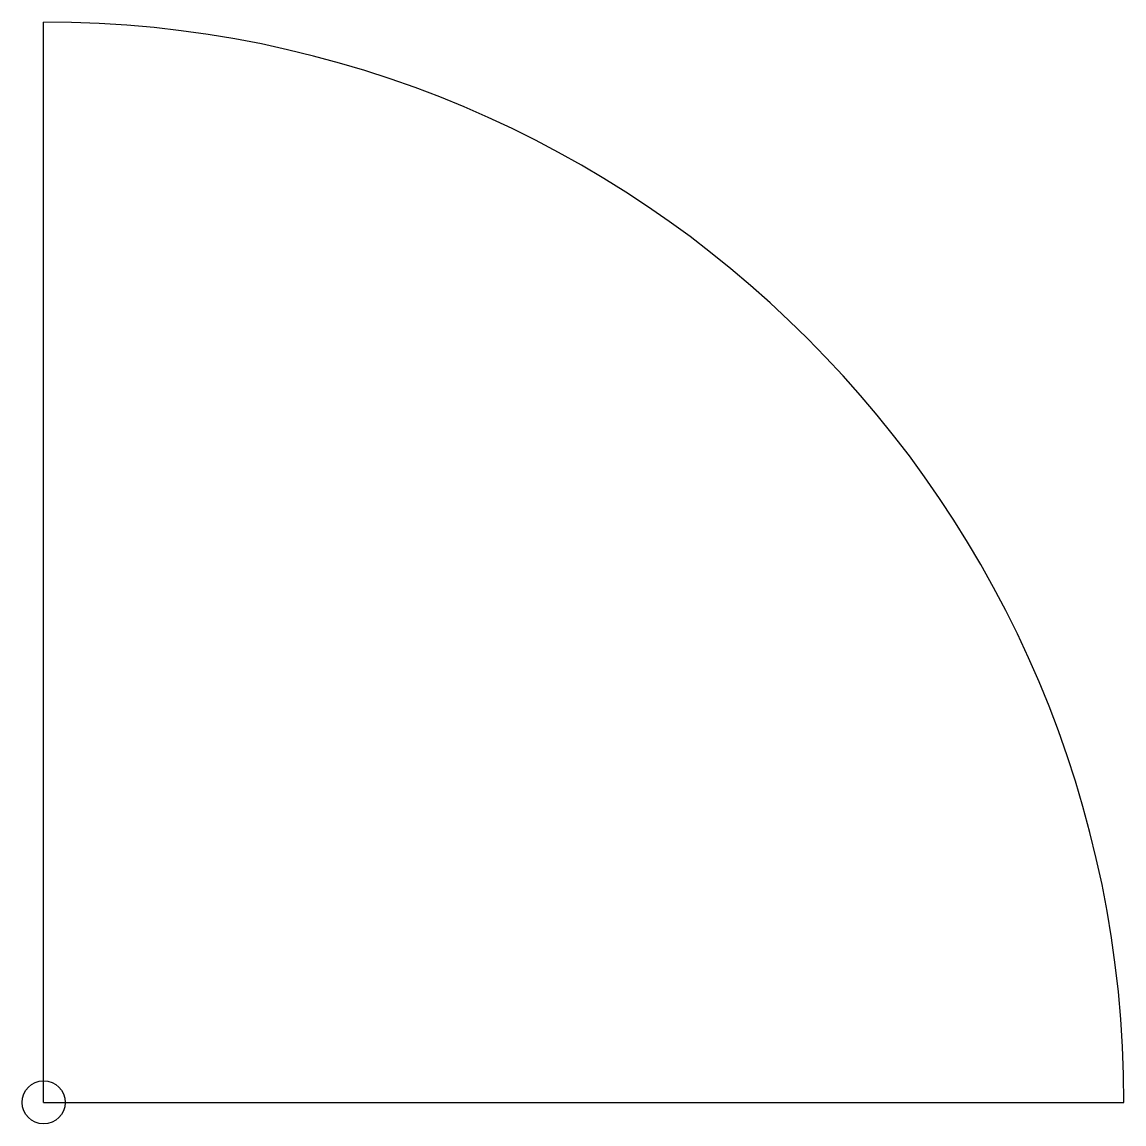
# Model space of a CAD drawing. Header units: metres. Extents: x -0.1 to 5, y -0.1 to 5.
import ezdxf

# ---------------------------------------------------------------- set-up
doc = ezdxf.new("R2010")
doc.units = ezdxf.units.M

msp = doc.modelspace()

# ---------------------------------------------------------------- linework, layer by layer
for q in [(0, 5), (5, 0)]:
    msp.add_line((0, 0), q)
msp.add_circle((0, 0), 0.1)
msp.add_arc((0, 0), 5, 0, 90)

doc.saveas('drawing.dxf')
